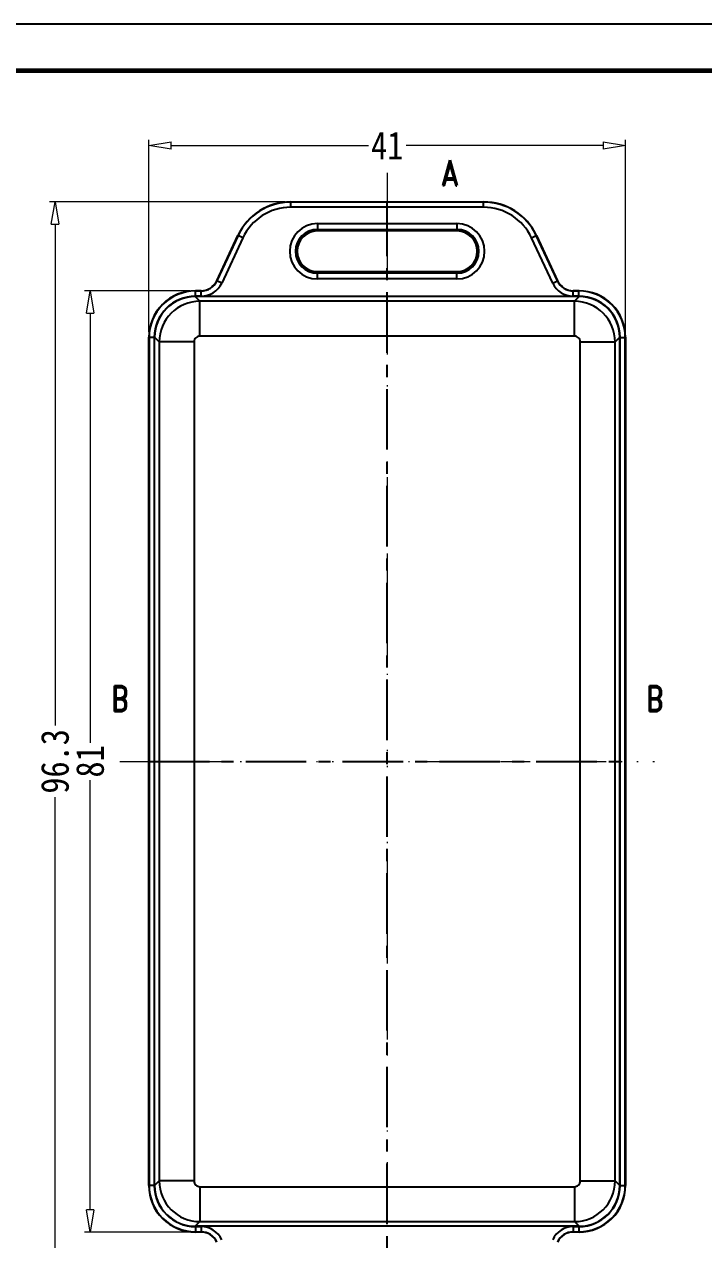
# Model space of a CAD drawing. Header units: millimetres. Extents: x 424 to 1788, y -1993 to 196.
# Drawn here: x 472 to 530.4, y 91.6 to 196.2 of the extents above; entities that cross this region are included whole.
import ezdxf
from ezdxf.enums import TextEntityAlignment as Align

# ---------------------------------------------------------------- set-up
doc = ezdxf.new("R2010")
doc.units = ezdxf.units.MM
doc.linetypes.add('CENTER', pattern=[50.8, 31.75, -6.35, 6.35, -6.35])
doc.linetypes.add('DIVIDE', pattern=[31.75, 12.7, -6.35, 0, -6.35, 0, -6.35])
doc.layers.add('dim', color=3, linetype='Continuous', lineweight=9)
doc.layers.add('hatch', color=56, linetype='Continuous', lineweight=9)
doc.layers.add('from', color=7, linetype='Continuous')
doc.styles.add('FFS', font='SIMFANG.TTF', dxfattribs={"width": 0.85})
doc.styles.add('LongTou', font='romand.shx', dxfattribs={"width": 0.8, "bigfont": 'whgdtxt.shx'})
doc.dimstyles.new('YanXiu', dxfattribs={"dimtxt": 2.5, "dimasz": 2.2, "dimexe": 1, "dimexo": 0.6, "dimgap": 0.66, "dimtad": 0, "dimzin": 9, "dimdsep": 46, "dimtxsty": 'FFS', "dimblk": 'CLOSEDBLANK', "dimcen": 0, "dimclrd": 256, "dimclre": 131, "dimclrt": 42, "dimazin": 0, "dimtfac": 1, "dimtofl": 0, "dimtmove": 0, "dimatfit": 3, "dimldrblk": 'CLOSEDBLANK', "dimfxl": 1, "dimlwd": 5, "dimlwe": 5, "dimarcsym": 0})

# ---------------------------------------------------------------- blocks, each defined once
blk = doc.blocks.new('_ClosedBlank')
at = {"color": 0, "linetype": 'ByBlock', "lineweight": -2}
for p, q in [((-1, 0.167), (0, 0)), ((-1, 0.167), (-1, -0.167)), ((0, 0), (-1, -0.167))]:
    blk.add_line(p, q, dxfattribs=at)
blk = doc.blocks.new('*D80')
at = {"layer": 'Defpoints', "color": 0}
for p in [(494.89, 180.89), (474.63, 84.59), (494.89, 84.59)]:
    blk.add_point(p, dxfattribs=at)
at = {"layer": 'dim', "color": 131, "lineweight": 5}
for p, q in [((494.41, 180.89), (474.15, 180.89)), ((494.41, 84.59), (474.15, 84.59))]:
    blk.add_line(p, q, dxfattribs=at)
at = {"layer": 'dim', "lineweight": 5}
for p, q in [((474.63, 178.97), (474.63, 135.82)), ((474.63, 86.51), (474.63, 129.66))]:
    blk.add_line(p, q, dxfattribs=at)
at = {"layer": 'dim', "lineweight": 5, "xscale": 1.92, "yscale": 1.92, "zscale": 1.92}
for p, rotation in [((474.63, 180.89), 90), ((474.63, 84.59), 270)]:
    blk.add_blockref('_ClosedBlank', p, dxfattribs=dict(at, rotation=rotation))
at = {"layer": 'dim', "color": 42, "insert": (474.63, 132.74), "char_height": 2.4, "attachment_point": 5, "rotation": 90, "style": 'FFS'}
blk.add_mtext('96.3', dxfattribs=at)
blk = doc.blocks.new('*D81')
at = {"layer": 'Defpoints', "color": 0}
for p in [(486.7, 173.24), (477.65, 92.24), (486.7, 92.24)]:
    blk.add_point(p, dxfattribs=at)
at = {"layer": 'dim', "color": 131, "lineweight": 5}
for p, q in [((486.22, 173.24), (477.17, 173.24)), ((486.22, 92.24), (477.17, 92.24))]:
    blk.add_line(p, q, dxfattribs=at)
at = {"layer": 'dim', "lineweight": 5}
for p, q in [((477.65, 171.32), (477.65, 134.34)), ((477.65, 94.16), (477.65, 131.13))]:
    blk.add_line(p, q, dxfattribs=at)
at = {"layer": 'dim', "lineweight": 5, "xscale": 1.92, "yscale": 1.92, "zscale": 1.92}
for p, rotation in [((477.65, 173.24), 90), ((477.65, 92.24), 270)]:
    blk.add_blockref('_ClosedBlank', p, dxfattribs=dict(at, rotation=rotation))
at = {"layer": 'dim', "color": 42, "insert": (477.65, 132.74), "char_height": 2.4, "attachment_point": 5, "rotation": 90, "style": 'FFS'}
blk.add_mtext('81', dxfattribs=at)
blk = doc.blocks.new('*D84')
at = {"layer": 'Defpoints', "color": 0}
for p in [(523.7, 185.74), (482.7, 169.24, 0), (523.7, 169.24, 0)]:
    blk.add_point(p, dxfattribs=at)
at = {"layer": 'dim', "color": 131, "lineweight": 5}
for p, q in [((482.7, 169.72), (482.7, 186.22)), ((523.7, 169.72), (523.7, 186.22))]:
    blk.add_line(p, q, dxfattribs=at)
at = {"layer": 'dim', "lineweight": 5}
for p, q in [((484.62, 185.74), (501.58, 185.74)), ((521.78, 185.74), (504.82, 185.74))]:
    blk.add_line(p, q, dxfattribs=at)
at = {"layer": 'dim', "lineweight": 5, "xscale": 1.92, "yscale": 1.92, "zscale": 1.92, "rotation": 180}
blk.add_blockref('_ClosedBlank', (482.7, 185.74), dxfattribs=at)
at = {"layer": 'dim', "lineweight": 5, "xscale": 1.92, "yscale": 1.92, "zscale": 1.92}
blk.add_blockref('_ClosedBlank', (523.7, 185.74), dxfattribs=at)
at = {"layer": 'dim', "color": 42, "insert": (503.2, 185.74), "char_height": 2.4, "attachment_point": 5, "style": 'FFS'}
blk.add_mtext('41', dxfattribs=at)

msp = doc.modelspace()

# ---------------------------------------------------------------- linework, layer by layer
at = {"color": 7, "linetype": 'Continuous'}
for p, q in [((494.894, 180.888), (511.503, 180.888)), ((494.894, 180.888), (494.905, 180.871)), ((511.491, 180.871), (494.905, 180.871)), ((494.905, 180.421), (494.905, 180.871)), ((511.492, 180.421), (494.905, 180.421)), ((511.491, 180.871), (511.503, 180.888)), ((511.492, 180.421), (511.492, 180.871)), ((497.198, 179.02), (509.198, 179.02)), ((497.198, 179.02), (497.198, 178.388)), ((509.198, 179.02), (509.198, 178.388)), ((488.545, 174.105), (490.362, 178.002)), ((490.373, 177.984), (488.556, 174.087)), ((490.362, 178.002), (490.373, 177.984)), ((490.781, 177.794), (490.373, 177.984)), ((497.198, 178.521), (509.198, 178.521)), ((509.198, 178.388), (497.198, 178.388)), ((515.615, 177.794), (516.023, 177.984)), ((516.023, 177.984), (516.034, 178.002)), ((517.84, 174.087), (516.023, 177.984)), ((516.034, 178.002), (517.852, 174.104)), ((490.781, 177.794), (488.964, 173.896)), ((517.432, 173.896), (515.615, 177.794)), ((497.198, 174.888), (509.198, 174.888)), ((497.198, 174.257), (497.198, 174.888)), ((509.198, 174.756), (497.198, 174.756)), ((509.198, 174.257), (509.198, 174.888)), ((488.556, 174.087), (488.545, 174.105)), ((488.964, 173.896), (488.556, 174.087)), ((509.198, 174.257), (497.198, 174.257)), ((517.432, 173.896), (517.84, 174.087)), ((517.84, 174.087), (517.852, 174.104)), ((519.701, 172.738), (486.695, 172.738)), ((487.093, 172.34), (486.695, 172.738)), ((486.698, 173.238), (487.185, 173.238)), ((486.716, 173.221), (486.698, 173.238)), ((487.197, 173.221), (486.716, 173.221)), ((486.716, 172.771), (486.716, 173.221)), ((487.197, 172.771), (486.716, 172.771)), ((487.197, 173.221), (487.185, 173.238)), ((487.197, 172.771), (487.197, 173.221)), ((519.2, 173.221), (519.211, 173.238)), ((519.68, 173.221), (519.2, 173.221)), ((519.2, 172.771), (519.2, 173.221)), ((519.68, 172.771), (519.2, 172.771)), ((519.211, 173.238), (519.698, 173.238)), ((519.302, 172.34), (519.701, 172.738)), ((519.698, 173.238), (519.68, 173.221)), ((519.68, 172.771), (519.68, 173.221)), ((519.302, 172.34), (487.093, 172.34)), ((487.093, 169.343), (487.093, 172.34)), ((519.303, 169.343), (519.303, 172.34)), ((482.698, 96.239), (482.698, 169.238)), ((482.716, 169.22), (482.698, 169.238)), ((483.166, 169.221), (482.716, 169.221)), ((482.716, 169.22), (482.716, 96.257)), ((483.166, 169.221), (483.166, 96.256)), ((483.198, 96.235), (483.198, 169.242)), ((483.597, 168.843), (483.198, 169.242)), ((486.594, 168.843), (483.597, 168.843)), ((483.597, 168.843), (483.597, 96.634)), ((486.594, 168.843), (486.594, 96.634)), ((519.303, 169.343), (487.093, 169.343)), ((519.802, 168.843), (522.799, 168.843)), ((519.802, 96.634), (519.802, 168.843)), ((522.799, 168.843), (523.198, 169.242)), ((522.799, 96.634), (522.799, 168.843)), ((523.198, 96.235), (523.198, 169.242)), ((523.23, 169.221), (523.68, 169.221)), ((523.23, 96.256), (523.23, 169.221)), ((523.698, 169.238), (523.68, 169.22)), ((523.68, 96.257), (523.68, 169.22)), ((523.698, 169.239), (523.698, 96.238)), ((482.698, 96.239), (482.716, 96.257)), ((483.166, 96.256), (482.716, 96.256)), ((483.597, 96.634), (483.198, 96.235)), ((486.594, 96.634), (483.597, 96.634)), ((519.802, 96.634), (522.799, 96.634)), ((522.799, 96.634), (523.198, 96.235)), ((523.23, 96.256), (523.68, 96.256)), ((523.68, 96.257), (523.698, 96.239)), ((487.093, 96.134), (487.093, 93.137)), ((487.093, 96.134), (519.303, 96.134)), ((519.303, 96.134), (519.303, 93.137)), ((487.094, 93.137), (486.695, 92.738)), ((487.094, 93.137), (519.303, 93.137)), ((519.303, 93.137), (519.701, 92.738)), ((519.701, 92.738), (486.695, 92.738)), ((486.698, 92.238), (486.716, 92.256)), ((487.185, 92.238), (486.698, 92.238)), ((486.716, 92.706), (486.716, 92.256)), ((486.716, 92.706), (487.197, 92.706)), ((486.716, 92.256), (487.197, 92.256)), ((487.197, 92.256), (487.185, 92.238)), ((487.197, 92.706), (487.197, 92.256)), ((519.2, 92.706), (519.2, 92.256)), ((519.2, 92.706), (519.68, 92.706)), ((519.2, 92.256), (519.211, 92.238)), ((519.2, 92.256), (519.68, 92.256)), ((519.698, 92.238), (519.211, 92.238)), ((519.68, 92.706), (519.68, 92.256)), ((519.68, 92.256), (519.698, 92.238))]:
    msp.add_line(p, q, dxfattribs=at)
at = {"color": 1, "linetype": 'CENTER', "ltscale": 0.164}
for p, q in [((503.198, 84.588, 0), (503.198, 180.888, 0)), ((482.698, 132.738, 0), (523.698, 132.738, 0))]:
    msp.add_line(p, q, dxfattribs=at)
at = {"color": 7, "linetype": 'Continuous'}
for centre, radius, start, end in [((494.893, 175.889), 5, 89.99615, 154.99993), ((494.905, 175.871), 5, 89.9961, 154.99996), ((494.905, 175.871), 4.55, 89.99976, 155.00024), ((511.492, 175.871), 5, 25.00004, 90.00389), ((511.492, 175.871), 4.55, 24.99976, 90.00024), ((511.503, 175.889), 5, 25.00007, 90.00385), ((497.198, 176.638), 2.382, 90, 270), ((509.198, 176.638), 2.382, 270, 90), ((497.198, 176.638), 1.882, 90, 270), ((497.198, 176.638), 1.75, 90, 270), ((509.198, 176.638), 1.882, 270, 90), ((509.198, 176.638), 1.75, 270, 90), ((487.185, 174.738), 1.5, 270.00044, 335.00781), ((487.197, 174.72), 1.5, 270.00054, 335.00767), ((487.197, 174.721), 1.95, 270.00056, 334.99918), ((519.2, 174.721), 1.95, 205.00056, 269.99918), ((519.2, 174.72), 1.5, 205.00006, 270.00723), ((519.211, 174.738), 1.5, 204.99996, 270.00737), ((486.698, 169.239), 4, 89.99988, 180.00653), ((486.716, 169.221), 4, 89.99981, 180.00663), ((486.716, 169.221), 3.55, 90.3925, 179.60747), ((486.717, 169.234), 3.536, 90.01291, 90.40805), ((519.68, 169.221), 4, 359.99337, 90.00019), ((519.68, 169.234), 3.536, 89.59195, 89.98709), ((519.698, 169.239), 4, 359.99347, 90.00012), ((519.68, 169.221), 3.55, 0.39253, 89.60751), ((487.1, 168.836), 3.503, 90.10861, 179.89681), ((519.296, 168.836), 3.503, 0.10861, 89.89681), ((486.702, 169.22), 3.536, 179.59155, 179.98673), ((487.093, 168.843), 0.499, 89.97867, 180.02133), ((519.303, 168.843), 0.499, 359.97866, 90.02134), ((519.694, 169.22), 3.536, 0.01328, 0.40845), ((486.698, 96.238), 4, 179.99347, 270.00012), ((486.716, 96.256), 4, 179.99337, 270.00019), ((486.702, 96.257), 3.536, 180.01328, 180.40845), ((486.716, 96.256), 3.55, 180.39253, 269.60751), ((487.1, 96.64), 3.503, 180.1086, 269.89681), ((487.093, 96.634), 0.499, 179.97867, 270.02133), ((519.303, 96.634), 0.499, 269.97866, 0.02134), ((519.296, 96.64), 3.503, 270.1086, 359.89681), ((519.68, 96.256), 4, 269.99981, 0.00663), ((519.698, 96.238), 4, 269.99988, 0.00653), ((519.68, 96.256), 3.55, 270.3925, 359.60747), ((519.694, 96.257), 3.536, 359.59155, 359.98673), ((486.717, 96.242), 3.536, 269.59195, 269.98709), ((487.185, 90.739), 1.5, 24.99996, 90.00737), ((487.197, 90.756), 1.95, 25.00167, 89.99807), ((487.197, 90.756), 1.5, 25.00006, 90.00723), ((519.2, 90.756), 1.95, 90.00167, 154.99807), ((519.2, 90.756), 1.5, 90.00054, 155.00767), ((519.211, 90.739), 1.5, 90.00044, 155.00781), ((519.68, 96.242), 3.536, 270.01291, 270.40805)]:
    msp.add_arc(centre, radius, start, end, dxfattribs=at)
for centre, major_axis, start_param, end_param in [((486.701, 169.235), (-2.48, 2.48), -0.7844468, 0.7844468), ((519.695, 169.235), (2.48, 2.48), -0.7844468, 0.7844468), ((486.701, 96.242), (2.48, 2.48), 2.3571458, 3.9260395), ((519.695, 96.242), (-2.48, 2.48), -3.9260395, -2.3571458)]:
    msp.add_ellipse(centre, major_axis=major_axis, ratio=0.9980992, start_param=start_param, end_param=end_param, dxfattribs=at)
at = {"layer": 'from', "elevation": 0}
msp.add_lwpolyline([(423.975, 34.841), (656.134, 34.841), (656.134, 196.171), (423.975, 196.171)], close=True, dxfattribs=at)
at = {"layer": 'from', "const_width": 0.4, "elevation": 0}
msp.add_lwpolyline([(427.976, 38.842), (427.976, 192.17), (652.133, 192.17), (652.133, 38.842), (427.976, 38.842)], dxfattribs=at)
at = {"layer": 'hatch', "color": 2, "linetype": 'DIVIDE', "ltscale": 0.2}
for p, q in [((503.198, 183.388, 0), (503.198, 82.088, 0)), ((480.198, 132.738), (526.198, 132.738, 0))]:
    msp.add_line(p, q, dxfattribs=at)
at = {"layer": 'hatch', "color": 2, "elevation": 0}
msp.add_lwpolyline([(503.198, 183.388, 0, 0, 0), (504.998, 183.388, 0.54, 0, 0), (506.798, 183.388, 0, 0, 0)], format="xyseb", dxfattribs=at)
at = {"layer": 'hatch', "color": 2}
for points in [[(480.198, 132.738, 0, 0, 0), (480.198, 134.538, 0.54, 0, 0), (480.198, 136.338, 0, 0, 0)], [(526.198, 132.738, 0, 0, 0), (526.198, 134.538, 0.54, 0, 0), (526.198, 136.338, 0, 0, 0)]]:
    msp.add_lwpolyline(points, format="xyseb", dxfattribs=at)

# ---------------------------------------------------------------- texts
at = {"layer": 'hatch', "color": 6, "style": 'LongTou', "width": 0.8}
for s, p in [('A', (508.598, 183.388, 0)), ('B', (480.198, 138.138)), ('B', (526.198, 138.138))]:
    msp.add_text(s, height=2.2, dxfattribs=at).set_placement(p, align=Align.MIDDLE)

# ---------------------------------------------------------------- dimensions: what is measured, and where the dimension line sits
at = {"layer": 'dim'}
dim = msp.add_linear_dim(base=(523.698, 185.739, 0), p1=(482.698, 169.238), p2=(523.698, 169.238), dimstyle='YanXiu', override={"dimtxt": 2.4, "dimasz": 1.92, "dimexe": 0.47976, "dimexo": 0.47976, "dimgap": 0.47976, "dimzin": 8}, dxfattribs=at)
dim.commit()
dim.dimension.update_dxf_attribs({"geometry": '*D84', "text_midpoint": (503.198, 185.739, 0)})
dim = msp.add_linear_dim(base=(474.629, 84.588), p1=(494.894, 180.888), p2=(494.894, 84.588), angle=90, dimstyle='YanXiu', override={"dimtxt": 2.4, "dimasz": 1.92, "dimexe": 0.47976, "dimexo": 0.47976, "dimgap": 0.47976, "dimzin": 8}, dxfattribs=at)
dim.commit()
dim.dimension.update_dxf_attribs({"geometry": '*D80', "text_midpoint": (474.629, 132.738), "dimtype": 160})
dim = msp.add_linear_dim(base=(477.649, 92.238), p1=(486.698, 173.238), p2=(486.698, 92.238), angle=90, dimstyle='YanXiu', override={"dimtxt": 2.4, "dimasz": 1.92, "dimexe": 0.47976, "dimexo": 0.47976, "dimgap": 0.47976, "dimzin": 8}, dxfattribs=at)
dim.commit()
dim.dimension.update_dxf_attribs({"geometry": '*D81', "text_midpoint": (477.649, 132.738)})

doc.saveas('drawing.dxf')
